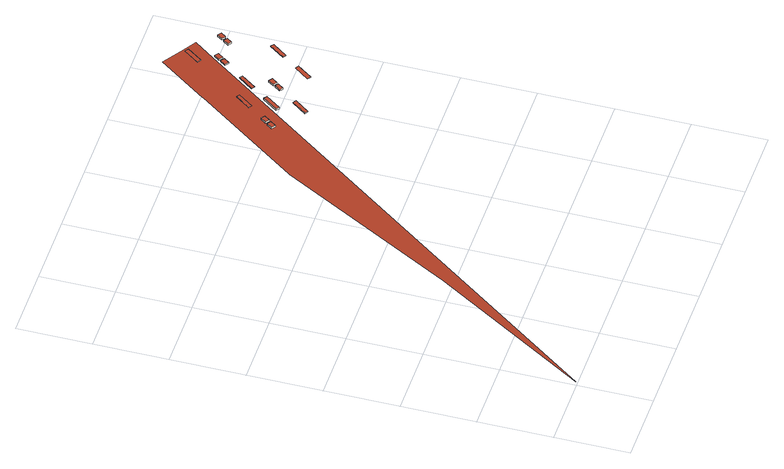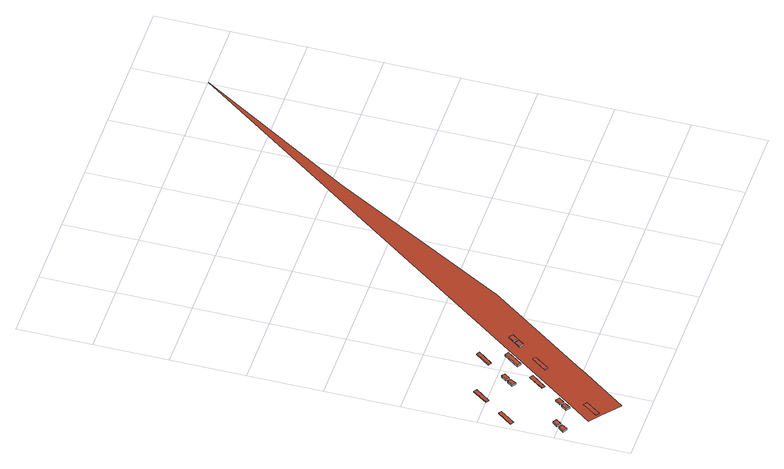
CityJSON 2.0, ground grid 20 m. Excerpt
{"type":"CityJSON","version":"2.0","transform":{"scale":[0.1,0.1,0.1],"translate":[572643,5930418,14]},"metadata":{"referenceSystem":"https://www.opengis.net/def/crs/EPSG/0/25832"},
"CityObjects":{
"building1":{"type":"Building","attributes":{"Grundfläche 2D":"14176.517365","Grundhöhe NN":"4.677"},"children":["building1-1","building1-2","building1-3","building1-4","building1-5","building1-6","building1-7","building1-8","building1-9","building1-10","building1-11","building1-12","building1-13","building1-14","building1-15"],"geometry":[{"type":"MultiSurface","lod":"3","boundaries":[[[0,1,2,3,4,5,6,7,8,9,10]]],"semantics":{"surfaces":[{"type":"RoofSurface"}],"values":[0]}}]},
"building1-1":{"type":"BuildingInstallation","parents":["building1"],"geometry":[{"type":"MultiSurface","lod":"3","boundaries":[[[11,12,13,14]],[[15,16,12,11]],[[16,17,13,12]],[[17,18,14,13]],[[18,15,11,14]]],"semantics":{"surfaces":[{"type":"RoofSurface"},{"type":"WallSurface"}],"values":[0,1,1,1,1]}}]},
"building1-2":{"type":"BuildingInstallation","parents":["building1"],"geometry":[{"type":"MultiSurface","lod":"3","boundaries":[[[19,20,21,22]],[[20,19,23,24]],[[21,20,24,25]],[[22,21,25,26]],[[19,22,26,23]]],"semantics":{"surfaces":[{"type":"RoofSurface"},{"type":"WallSurface"}],"values":[0,1,1,1,1]}}]},
"building1-3":{"type":"BuildingInstallation","parents":["building1"],"geometry":[{"type":"MultiSurface","lod":"3","boundaries":[[[27,28,29,30]],[[30,29,31,32]],[[27,30,32,33]],[[28,27,33,34]],[[29,28,34,31]]],"semantics":{"surfaces":[{"type":"RoofSurface"},{"type":"WallSurface"}],"values":[0,1,1,1,1]}}]},
"building1-4":{"type":"BuildingInstallation","parents":["building1"],"geometry":[{"type":"MultiSurface","lod":"3","boundaries":[[[35,36,37,38]],[[38,37,39,40]],[[35,38,40,41]],[[36,35,41,42]],[[37,36,42,39]]],"semantics":{"surfaces":[{"type":"RoofSurface"},{"type":"WallSurface"}],"values":[0,1,1,1,1]}}]},
"building1-5":{"type":"BuildingInstallation","parents":["building1"],"geometry":[{"type":"MultiSurface","lod":"3","boundaries":[[[43,44,45,46]],[[46,45,47,48]],[[43,46,48,49]],[[44,43,49,50]],[[45,44,50,47]]],"semantics":{"surfaces":[{"type":"RoofSurface"},{"type":"WallSurface"}],"values":[0,1,1,1,1]}}]},
"building1-6":{"type":"BuildingInstallation","parents":["building1"],"geometry":[{"type":"MultiSurface","lod":"3","boundaries":[[[51,52,53,54]],[[53,52,55,56]],[[54,53,56,57]],[[51,54,57,58]],[[52,51,58,55]]],"semantics":{"surfaces":[{"type":"RoofSurface"},{"type":"WallSurface"}],"values":[0,1,1,1,1]}}]},
"building1-7":{"type":"BuildingInstallation","parents":["building1"],"geometry":[{"type":"MultiSurface","lod":"3","boundaries":[[[59,60,61,62]],[[62,61,63,64]],[[59,62,64,65]],[[60,59,65,66]],[[61,60,66,63]]],"semantics":{"surfaces":[{"type":"RoofSurface"},{"type":"WallSurface"}],"values":[0,1,1,1,1]}}]},
"building1-8":{"type":"BuildingInstallation","parents":["building1"],"geometry":[{"type":"MultiSurface","lod":"3","boundaries":[[[67,68,69,70]],[[68,67,71,72]],[[69,68,72,73]],[[70,69,73,74]],[[67,70,74,71]]],"semantics":{"surfaces":[{"type":"RoofSurface"},{"type":"WallSurface"}],"values":[0,1,1,1,1]}}]},
"building1-9":{"type":"BuildingInstallation","parents":["building1"],"geometry":[{"type":"MultiSurface","lod":"3","boundaries":[[[75,76,77,78]],[[78,77,79,80]],[[75,78,80,81]],[[76,75,81,82]],[[77,76,82,79]]],"semantics":{"surfaces":[{"type":"RoofSurface"},{"type":"WallSurface"}],"values":[0,1,1,1,1]}}]},
"building1-10":{"type":"BuildingInstallation","parents":["building1"],"geometry":[{"type":"MultiSurface","lod":"3","boundaries":[[[83,84,85,86]],[[86,85,87,88]],[[83,86,88,89]],[[84,83,89,90]],[[85,84,90,87]]],"semantics":{"surfaces":[{"type":"RoofSurface"},{"type":"WallSurface"}],"values":[0,1,1,1,1]}}]},
"building1-11":{"type":"BuildingInstallation","parents":["building1"],"geometry":[{"type":"MultiSurface","lod":"3","boundaries":[[[91,92,93,94]],[[92,91,95,96]],[[96,97,93,92]],[[94,93,97,98]],[[98,95,91,94]]],"semantics":{"surfaces":[{"type":"RoofSurface"},{"type":"WallSurface"}],"values":[0,1,1,1,1]}}]},
"building1-12":{"type":"BuildingInstallation","parents":["building1"],"geometry":[{"type":"MultiSurface","lod":"3","boundaries":[[[99,100,101,102]],[[103,100,99,104]],[[101,100,103,105]],[[102,101,105,106]],[[99,102,106,104]]],"semantics":{"surfaces":[{"type":"RoofSurface"},{"type":"WallSurface"}],"values":[0,1,1,1,1]}}]},
"building1-13":{"type":"BuildingInstallation","parents":["building1"],"geometry":[{"type":"MultiSurface","lod":"3","boundaries":[[[107,108,109,110]],[[110,109,111,112]],[[107,110,112,113]],[[108,107,113,114]],[[109,108,114,111]]],"semantics":{"surfaces":[{"type":"RoofSurface"},{"type":"WallSurface"}],"values":[0,1,1,1,1]}}]},
"building1-14":{"type":"BuildingInstallation","parents":["building1"],"geometry":[{"type":"MultiSurface","lod":"3","boundaries":[[[115,116,117,118]],[[119,120,117,116]],[[118,117,120,121]],[[115,118,121,122]],[[122,119,116,115]]],"semantics":{"surfaces":[{"type":"RoofSurface"},{"type":"WallSurface"}],"values":[0,1,1,1,1]}}]},
"building1-15":{"type":"BuildingInstallation","parents":["building1"],"geometry":[{"type":"MultiSurface","lod":"3","boundaries":[[[123,124,125,126,127]],[[125,124,128,129]],[[129,130,126,125]],[[130,131,127,126]],[[123,127,131,132]],[[132,128,124,123]]],"semantics":{"surfaces":[{"type":"RoofSurface"},{"type":"WallSurface"}],"values":[0,1,1,1,1,1]}}]}
},
"vertices":[
[894,1291,9],[841,1329,5],[744,1196,5],[743,1194,5],[537,909,5],[536,908,5],[268,429,9],[4,4,11],[477,652,11],[886,1213,11],[926,1268,11],
[688,990,14],[699,1005,14],[689,1012,14],[678,997,14],[688,990,9],[699,1005,9],[689,1012,9],[678,997,9],
[703,1010,14],[714,1025,14],[704,1032,14],[693,1017,14],[703,1010,9],[714,1025,9],[704,1032,9],[693,1017,9],
[788,974,9],[758,934,9],[766,928,9],[796,968,9],[766,928,7],[796,968,7],[788,974,7],[758,934,7],
[775,1047,15],[745,1006,15],[754,999,15],[784,1040,15],[754,999,10],[784,1040,10],[775,1047,10],[745,1006,10],
[766,1115,10],[737,1074,10],[745,1068,10],[775,1109,10],[745,1068,9],[775,1109,9],[766,1115,9],[737,1074,9],
[819,1019,12],[828,1012,12],[839,1027,12],[830,1034,12],[828,1012,7],[839,1027,7],[830,1034,7],[819,1019,7],
[834,1127,11],[804,1087,11],[813,1081,11],[842,1121,11],[813,1081,10],[842,1121,10],[834,1127,10],[804,1087,10],
[843,1032,12],[854,1047,12],[844,1054,12],[834,1039,12],[843,1032,7],[854,1047,7],[844,1054,7],[834,1039,7],
[916,1006,4],[886,965,4],[895,959,4],[924,1000,4],[895,959,2],[924,1000,2],[916,1006,3],[886,965,3],
[878,1189,14],[867,1174,14],[877,1167,14],[887,1182,14],[877,1167,10],[887,1182,10],[878,1189,10],[867,1174,10],
[891,1187,14],[902,1202,14],[892,1209,14],[882,1194,14],[891,1187,10],[902,1202,10],[892,1209,10],[882,1194,10],
[869,1238,11],[898,1279,11],[890,1285,11],[860,1244,11],[898,1279,9],[869,1238,9],[890,1285,9],[860,1244,9],
[975,1088,4],[945,1047,4],[953,1041,4],[983,1082,4],[953,1041,2],[983,1082,2],[975,1088,3],[945,1047,3],
[943,1190,12],[953,1183,12],[963,1197,12],[954,1204,12],[953,1183,7],[963,1197,7],[954,1204,7],[943,1190,7],
[967,1203,12],[968,1203,12],[978,1217,12],[968,1224,12],[958,1210,12],[968,1203,7],[978,1217,7],[968,1224,7],[958,1210,7],[967,1203,7]
]}
